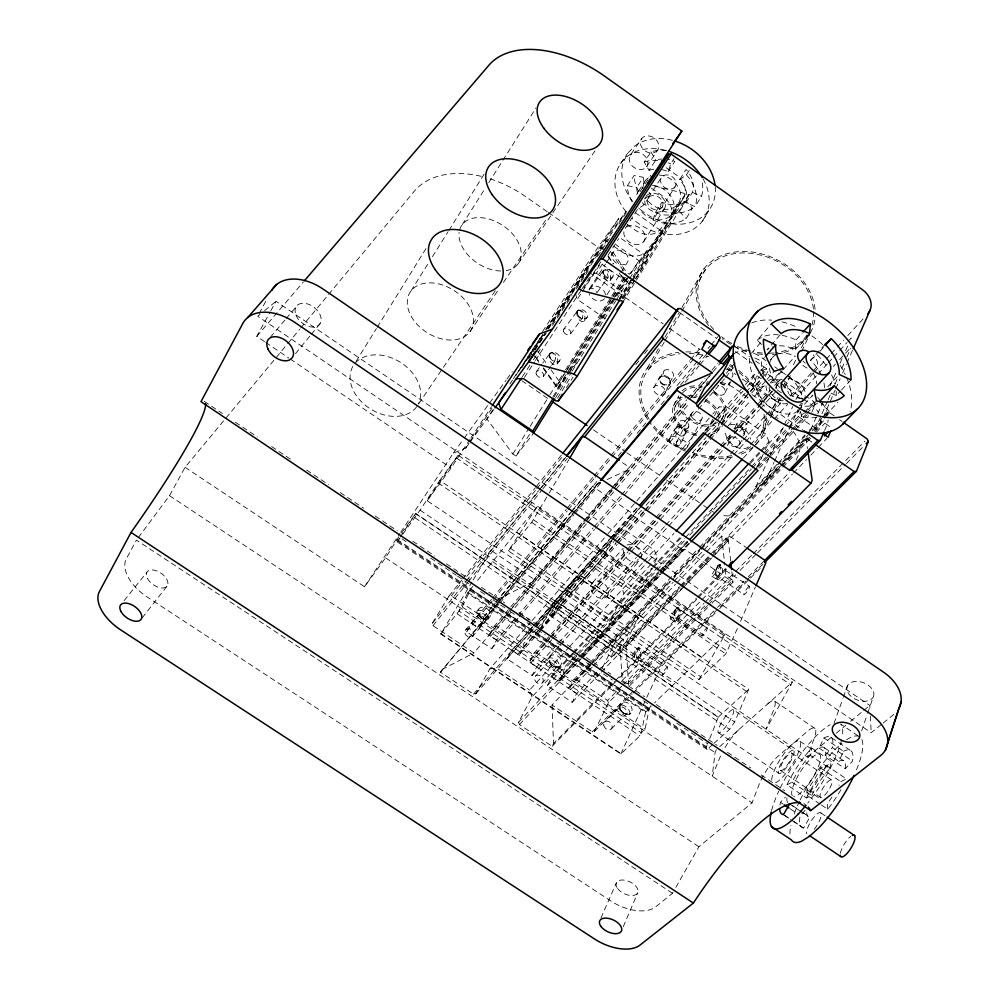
<?xml version="1.0" encoding="UTF-8"?>
<svg xmlns="http://www.w3.org/2000/svg" width="999" height="999" viewBox="0 0 999 999"><rect width="100%" height="100%" fill="white"/><g stroke="black" fill="none" stroke-linecap="round" stroke-linejoin="round"><path stroke-width="0.75" stroke-dasharray="5 3.75" d="M779.407 345.754A36.901 23.501 42 0 1 795.316 349.575L796.091 339.96L802.197 333.079M715.721 570.666L715.646 577.447L717.669 579.882C722.727 577.709 724.275 568.094 719.904 564.522A7.068 1.224 -56 0 0 713.136 572.577A7.068 1.224 -56 0 0 714.735 573.988A7.068 1.224 -56 0 0 719.904 564.522M577.097 311.451C576.086 315.509 578.958 322.602 583.841 321.653L587.112 317.47M716.32 749.65L715.097 752.597L712.2 776.198L719.717 757.954A24.738 5.694 -57.3 0 1 722.052 752.934M549.775 353.871C549.2 356.78 551.311 361.813 554.82 360.964L555.681 357.592L552.797 352.772M643.531 700.836L651.286 706.031L645.741 711.413L641.246 732.854L639.872 735.851L620.866 753.97L440.771 634.04L471.928 582.042M478.346 609.427L476.948 611.113L477.01 613.161L482.117 618.618M829.882 768.568L831.28 761.188L811.787 748.026A45.592 12.388 -57.5 0 0 786.925 784.839L806.48 797.964L811.737 795.466A33.104 9.416 -57.6 0 1 829.882 768.568L810.276 755.331L811.787 748.026M472.789 586.338L467.957 592.307L458.916 611.013L641.246 732.854L645.017 729.245L649.225 708.815L470.766 589.185L467.544 593.169L645.529 712.387L649.225 708.815M652.984 220.005L655.344 212.512L661.887 202.185A26.474 21.066 33.5 0 0 685.851 201.099L692.407 208.217L686.088 218.631A36.701 29.046 33.4 0 1 652.984 220.005L659.515 209.653L661.887 202.185M661.663 169.643A26.686 21.116 33.4 0 1 668.231 171.653L670.704 163.811L673.988 158.729M675.262 610.239L674.462 615.421L675.411 618.019L701.872 635.951M715.858 570.092L717.22 566.795M861.638 730.893L867.144 714.76M867.644 713.286L873.151 697.152A14.073 9.191 21 0 0 857.816 681.455A14.073 9.191 21 0 0 850.112 695.466A14.073 9.191 21 0 0 873.151 697.152M833.99 723.501L842.831 698.751M843.356 697.29L847.527 685.651M767.806 703.87A25.187 5.957 -57.1 0 1 773.376 710.714L766.096 729.22L792.344 682.055L458.116 455.244L427.185 500.724L807.379 757.055L814.222 738.323A25.125 6.593 -57.3 0 0 807.904 730.981L778.408 755.906A24.675 6.306 -57.5 0 0 759.153 784.377L752.035 802.834L698.925 846.765L675.511 887.961M400.199 537.012L415.759 513.461L718.318 717.045L707.841 743.318M597.052 292.582L608.254 277.135L606.992 272.078L604.87 270.217L603.608 270.292C601.311 273.976 604.657 280.407 608.828 281.243L609.652 280.981C612.587 277.285 609.402 270.342 604.944 269.418L603.059 271.303L603.046 274.013M713.848 743.456L729.582 729.357L734.615 721.94L748.713 689.322L439.785 480.444L420.042 510.152L400.749 537M570.504 333.978L582.417 317.932C583.691 315.022 581.455 309.615 577.884 310.239M584.515 320.954C586.326 316.845 583.154 309.178 578.096 310.065L563.736 329.295M550.112 353.097C547.452 357.317 551.023 365.971 556.468 364.785C559.964 360.764 555.906 352.11 550.611 352.572L542.769 363.024M576.985 311.788L577.41 310.726M712.724 744.455L707.105 749.487L706.031 747.602L707.242 744.742M623.264 926.722L637.724 892.731M824.587 430.482L827.01 424.862A27.373 17.607 42.8 0 0 828.121 420.042M698.975 679.47L724.987 634.64L536.962 507.005L508.416 550.936L698.975 679.47L725.811 653.883L738.061 627.047M740.534 621.328L755.369 587.062M707.105 749.487L397.227 541.833L399.35 538.311M824.899 418.007L827.197 412.737L829.507 412.649L834.527 416.158M819.567 425.799L822.676 418.668M823.301 417.245L835.139 390.147M835.763 388.723L840.122 378.746M842.607 373.039L846.34 364.485M846.965 363.049L852.572 350.224M600.936 918.044L616.371 882.854M827.547 401.049L814.46 430.881L811.425 428.109L822.602 402.772M828.171 399.625L830.656 393.943M835.027 384.003L838.136 376.898M841.882 368.369L844.367 362.687M846.865 357.005L850.599 348.489M796.166 460.139L798.651 454.52A26.836 17.707 42.9 0 0 790.733 428.484M830.069 385.876L836.9 370.392M840.009 363.349L843.119 356.318M845.604 350.686L848.089 345.055M811.787 412.287L815.296 404.42L814.123 401.898L806.468 396.541M788.735 426.723L798.301 416.458L800.636 411.313M768.78 458.578L755.818 486.738L764.397 483.466L773.938 462.5M774.575 461.101L789.222 428.971M789.859 427.572L798.139 409.415M769.43 457.167L783.678 426.186M784.327 424.775L792.756 406.468M795.991 399.425L797.289 396.603L816.982 375.199M712.062 555.494L728.209 538.748L729.47 536.026L745.878 547.277M757.517 466.521L764.572 451.348M765.222 449.975L769.068 441.695L765.621 433.941L726.385 406.693L718.993 406.955L712.836 413.998M620.866 753.97L646.091 698.863M646.74 697.464L661.101 666.72L718.456 609.827M845.241 768.731A33.104 9.416 -57.6 0 0 838.81 761.363L843.531 751.26L823.888 737.974L819.093 748.039A33.154 9.003 -57.5 0 1 825.174 755.194L845.241 768.731L852.522 761.176A45.529 12.95 -57.6 0 0 843.531 751.26M771.765 413.024L780.169 403.821L781.967 399.987M763.174 433.104L769.817 419.006M770.479 417.594L779.782 397.864M784.44 387.999L790.421 375.312M801.722 351.348L809.689 334.44M810.351 333.029L812.349 328.796A62.288 48.277 27.4 0 0 815.221 316.296M761.513 432.367L768.83 416.87M769.505 415.459L778.159 397.152M782.816 387.287L786.151 380.244M793.481 364.747L796.802 357.704M801.473 347.852L807.467 335.164M672.402 140.31A49.65 39.51 33.5 0 0 634.939 145.842L627.647 153.297L623.176 162.637A49.65 39.51 33.5 0 0 632.692 201.448M734.427 433.716L776.136 387.4L779.832 379.645L782.205 379.595M440.771 634.04L462.187 606.992L470.766 589.185M743.88 434.016L747.102 427.36M739.672 444.405L741.495 440.621M589.547 665.571L552.047 704.994L592.307 731.805L594.43 731.468L608.428 702.734L622.677 688.411M765.346 376.423L767.856 371.278L766.72 368.768L755.606 361.001M628.646 685.102L625.948 644.83L627.272 642.157L679.982 587.412M728.321 439.41L732.03 431.868M734.59 428.321L737.2 423.014M539.91 630.282L556.118 612.012L618.743 654.133L623.826 646.703L638.174 617.632L576.685 576.073L555.157 600.574L541.096 626.248M747.115 386.438L750.212 382.929L754.582 374.101L761.688 379.058L748.251 394.205M675.761 609.215L674.225 612.712L673.676 618.319L675.024 622.027L676.635 622.252C680.381 618.943 682.03 611.051 677.984 607.467A6.868 1.136 -56.3 0 0 671.565 615.147A6.868 1.136 -56.3 0 0 672.827 616.795A6.868 1.136 -56.3 0 0 677.984 607.467M651.773 568.468L643.543 584.914L610.089 620.729L570.429 593.98L584.964 567.07L591.982 566.408L621.153 586.163L623.963 593.468L610.089 620.729M654.507 562.999L657.255 557.517L654.295 550.087L624.412 529.732L617.295 530.307L612.25 539.772M602.534 667.457L615.621 641.283L638.174 617.632M721.653 419.455L723.538 415.696M721.44 423.938L725.199 416.433M573.089 654.095L551.86 676.935L547.265 685.664L572.19 702.297L576.66 693.506L598.289 671.003M572.215 653.658L532.005 696.952L518.593 722.215L519.405 724.575L552.122 746.29L553.508 743.568L614.622 681.38M706.605 431.293L718.993 406.955M724.987 392.782L730.057 382.829M725.848 377.285L733.241 367.707M576.66 693.506L570.754 689.56L569.942 687.287L573.876 679.62L588.898 663.798M621.79 711.937L626.56 714.66L628.908 714.772L630.057 713.548C629.782 708.84 623.925 703.558 619.23 705.282L618.806 707.055L620.891 711.051M687.487 446.853L702.122 418.506M551.86 676.935L557.767 680.881L559.915 680.594L563.886 672.951L577.734 658.154M611.313 728.933L627.347 712.924C627.16 709.59 623.014 705.856 619.692 707.08L604.595 722.065M685.214 433.429A5.357 3.859 27.8 0 0 682.879 428.309A5.357 3.859 27.8 0 0 676.748 427.572L675.948 428.246A5.357 3.859 27.8 0 0 677.772 434.215A5.357 3.859 27.8 0 0 684.702 434.29L688.648 426.86A5.332 3.859 27.8 0 0 686.325 421.753A5.332 3.859 27.8 0 0 680.219 421.041L679.407 421.703A5.332 3.859 27.8 0 0 681.231 427.659A5.332 3.859 27.8 0 0 688.136 427.722L688.648 426.86M680.681 443.656A6.106 4.371 27.8 0 0 678.009 437.837A6.106 4.371 27.8 0 0 671.016 437L670.104 437.749A6.106 4.371 27.8 0 0 672.202 444.543A6.106 4.371 27.8 0 0 680.094 444.642L685.876 433.716A6.069 4.371 27.8 0 0 683.229 427.909A6.069 4.371 27.8 0 0 676.273 427.085L675.361 427.834A6.069 4.371 27.8 0 0 677.434 434.615A6.069 4.371 27.8 0 0 685.289 434.69L685.876 433.716M676.61 442.045L691.445 413.798M669.517 438.736L674.787 428.821M675.436 429.108L678.908 422.565M611.538 541.121L602.897 557.342L570.429 593.98M619.692 707.08L619.642 709.178M532.392 626.785L511.813 650.187L507.017 658.816L532.08 675.536L536.75 666.845L557.742 643.793M675.099 406.618L680.406 396.753A23.601 17.283 27.5 0 0 690.596 419.33A23.601 17.283 27.5 0 0 717.544 422.49M673.438 405.881L678.746 396.029A25.412 18.606 27.5 0 0 689.735 420.329A25.412 18.606 27.5 0 0 718.743 423.738M259.178 313.524L266.533 299.937M536.75 666.845L530.819 662.886L530.032 660.626L534.14 653.059L625.761 551.111M556.118 612.012L561.238 604.557L576.685 576.073M138.274 537.649L169.505 495.679L185.065 467.295L286.701 344.88M264.51 341.596L256.793 336.363L270.105 312.088M270.841 310.739L276.011 301.298L869.792 705.444L870.029 709.989M614.81 485.277L629.283 467.332L620.367 461.213M665.072 392.757L670.466 382.954M511.813 650.187L517.757 654.158L519.942 653.883L524.1 646.341L538.561 630.019M669.792 382.654L673.351 376.186M659.827 378.284L663.948 370.929A5.432 4.008 29 0 1 670.966 370.891L672.027 371.803A5.432 4.008 29 0 1 672.839 377.098A5.432 4.008 29 0 1 667.07 377.809L665.834 377.123A5.432 4.008 29 0 1 663.948 370.929M653.708 387.762L659.752 376.96A6.181 4.545 29 0 1 667.732 376.935L668.943 377.959A6.181 4.545 29 0 1 669.879 383.978A6.181 4.545 29 0 1 663.311 384.777L661.912 383.991A6.181 4.545 29 0 1 659.752 376.948M497.989 602.684L440.422 672.19L473.501 694.13L475.786 693.818L489.822 668.88L530.931 621.89M571.665 511.213L498.239 599.088L532.604 581.955L534.065 579.358L492.619 551.436L490.259 551.635L472.714 580.719M648.713 369.305L664.123 342.27M664.884 340.921L681.068 312.525M681.842 311.176L705.719 269.268M491.471 599.338L471.565 623.301L466.558 631.818L491.758 648.626L496.64 640.047L516.958 616.433M672.489 893.281L136.438 540.122L126.349 558.741A36.801 20.767 35 0 0 146.928 596.815L611.163 901.16A35.315 19.718 25.1 0 0 655.856 906.73L672.489 893.281L674.75 889.297M647.215 368.269L660.339 345.304M664.972 337.2L678.87 312.887M681.955 307.48L704.332 268.294M793.568 821.29L803.621 828.009L809.777 817.219A33.104 9.416 -57.6 0 1 806.755 812.936M496.64 640.047L490.671 636.063L489.91 633.816L494.205 626.336L583.179 521.578M471.565 623.301L477.547 627.285L479.77 627.035L484.103 619.592L483.341 617.357L451.211 595.866L448.976 596.091L432.255 623.413L433.004 625.699L473.901 652.934L509.278 611.413M508.416 550.936L531.68 522.365L548.401 494.368M549.188 493.031L568.843 459.602M702.484 221.054L708.691 210.577M686.038 202.747L692.407 192.395A26.474 21.066 33.5 0 0 686.076 169.455L679.607 179.708A26.686 21.116 33.4 0 1 686.038 202.747L695.179 206.681L701.473 196.279A36.401 28.971 33.5 0 0 701.685 180.344M622.377 298.838L634.889 279.683M635.689 278.384L648.488 257.642L619.605 237.4M623.463 298.713L634.902 280.157M635.714 278.833L670.853 221.853L670.267 219.792M622.602 302.535L689.235 194.53L650.699 185.115M655.344 212.512A26.686 21.116 33.4 0 0 679.47 211.476L685.851 201.099M356.056 361.438L376.411 328.584M377.222 327.272L426.873 247.128M619.492 298.838L629.158 283.241L648.488 257.642M619.492 300.374L630.918 281.918M631.73 280.607L685.551 193.631L688.398 195.642M566.458 387.699L572.989 377.147M621.902 298.027L631.68 282.205M632.492 280.894L682.742 199.388A20.355 16.146 33.4 0 0 675.786 174.538L665.022 166.92M555.656 397.577L571.241 372.49M572.065 371.178L615.609 301.086M616.433 299.762L628.771 279.907M629.595 278.596L646.328 251.648L648.488 251.573L670.853 221.853M557.492 398.251L571.378 375.849M619.193 298.863L661.226 230.881L663.461 230.794L639.447 262.712L638.848 260.689L615.958 244.68M671.54 214.323L678.059 203.808M185.065 467.295L364.485 586.738L385.564 557.829L398.826 536.75L406.468 541.883M543.244 368.406L557.43 388.249L567.282 372.465M568.106 371.141L613.274 298.763M614.098 297.452L628.421 275.487M492.882 409.902L486.913 418.981L512.849 453.971L515.971 456.093L529.97 433.641M553.021 396.665L568.643 371.616M569.467 370.292L614.572 297.952M615.384 296.641L628.508 275.587M554.12 396.753L569.755 371.653M570.566 370.329L638.848 260.689M411.039 290.846L429.145 261.925M432.442 256.656L448.089 231.681M448.913 230.369L484.328 173.838M512.849 453.971L529.333 427.647M530.157 426.336L549.125 396.066M549.949 394.755L564.785 371.066M565.609 369.742L610.938 297.365M611.763 296.054L625.774 273.676M543.506 367.782L556.693 386.226L566.595 370.392M567.42 369.081L611.975 297.839M612.799 296.516L625.037 277.347M556.693 386.226L612.537 297.752M613.361 296.428L625.724 276.648M643.743 241.571L664.135 209.103M679.607 179.708L686.4 174.925L689.622 169.805M606.93 294.817L627.285 262.525A8.754 6.681 32.9 0 0 620.004 250.324A8.754 6.681 32.9 0 0 613.086 259.615A8.754 6.681 32.9 0 0 627.285 262.525M661.937 207.555A8.404 6.618 33.3 0 0 655.069 195.667A8.404 6.618 33.3 0 0 648.239 204.87A8.404 6.618 33.3 0 0 661.937 207.555L675.024 186.788A8.267 6.581 33.5 0 0 668.306 175.025A8.267 6.581 33.5 0 0 661.525 184.191A8.267 6.581 33.5 0 0 675.024 186.788M462.25 224.6L485.452 187.887M488.773 182.642L502.035 161.651M502.859 160.34L536.013 107.892M668.231 171.653L674.787 161.451A26.474 21.066 33.5 0 0 668.269 159.465M589.735 288.424L605.481 264.036M606.306 262.762L612.936 252.497M648.201 197.877L661.513 177.248M626.798 226.898A11.376 8.791 33.1 0 1 644.417 233.754A11.376 8.791 33.1 0 1 633.703 244.206A11.376 8.791 33.1 0 1 625.137 228.521L637.649 209.203L644.168 204.645L650.786 194.368A26.474 21.066 33.5 0 1 649.05 192.32M605.332 318.756L577.322 299.313L600.674 263.361L629.158 283.241M593.643 273.301L596.391 273.227L603.846 261.713M607.991 255.319L618.768 238.686M524.413 377.41L534.577 361.8M535.414 360.502L581.143 290.247M581.992 288.948L591.308 274.638M583.766 288.062L601.56 260.702M522.315 376.798L529.982 365.06M533.391 359.84L540.197 349.4M521.728 367.769L543.106 335.214M547.39 328.708L608.978 234.977L626.148 211.189L550.337 326.785M542.469 334.865L515.984 375.137L545.017 333.216M548.414 328.022L601.211 247.627L603.958 249.55M638.561 191.084L645.366 180.732M528.658 358.966L533.778 351.173M534.627 349.875L547.427 330.369M548.289 329.071L586.675 270.567L586.051 268.606L601.211 247.627M535.002 350.162L546.078 333.279M552.435 325.412L566.058 304.62M566.908 303.321L572.015 295.529M576.273 289.036L584.79 276.036M585.639 274.737L588.186 270.841M597.552 256.543L609.477 238.349M618.831 224.063L628.196 209.765M640.122 191.571L644.367 185.077M645.229 183.779L650.911 175.1M553.858 666.495L557.142 667.594L559.565 666.383C559.515 661.55 553.421 656.58 548.701 658.091L548.426 660.938L550.886 664.235M400.699 532.28L453.296 453.184L465.684 448.089L469.105 442.907M469.955 441.608L493.019 406.63M542.557 331.481L598.076 247.252L618.743 218.594L621.241 220.342M666.758 150.649A36.401 28.971 33.5 0 0 650.973 151.898L644.218 162.013L649.025 170.317L655.719 160.165A26.474 21.066 33.5 0 1 661.763 159.028M509.965 383.941L512.524 380.057M513.374 378.758L542.395 334.64M545.816 329.445L618.743 218.594M545.891 329.67L586.051 268.606M542.295 682.891A4.808 3.821 44 0 0 539.672 675.461A4.808 3.821 44 0 0 534.852 680.019A4.808 3.821 44 0 0 542.295 682.891L557.579 666.258C557.542 662.824 553.234 659.303 549.9 660.389L535.589 676.011M427.185 500.724L451.061 467.982L469.98 439.335M470.829 438.037L491.458 406.78M637.612 193.444A26.686 21.116 33.4 0 1 636.688 187.5L643.406 177.31L634.128 175.549L627.347 185.714A36.701 29.046 33.4 0 0 632.155 201.885M646.628 166.721L657.617 150.15A9.84 7.892 35.3 0 0 656.093 139.71L654.17 138.012A9.84 7.892 35.3 0 0 641.583 138.749L630.357 155.22A9.965 7.917 35.1 0 0 633.94 167.407L636.188 168.681A9.965 7.917 35.1 0 0 646.64 166.708A9.965 7.917 35.1 0 0 645.054 156.206L643.094 154.495A9.965 7.917 35.1 0 0 630.369 155.195M364.485 586.738L399.837 533.578M549.9 660.389L550.187 663.311M495.267 290.746L416.845 406.506A37.787 27.71 31.5 0 1 368.868 407.917A37.787 27.71 31.5 0 1 354.433 364.061M470.117 331.456A35.877 25.025 32.6 0 0 438.037 283.753A35.877 25.025 32.6 0 0 412.937 319.106A35.877 25.025 32.6 0 0 470.117 331.456L499.025 288.873M503.409 282.43L547.215 217.907M518.331 263.536L595.566 150M724.987 634.64L654.57 702.859M620.741 163.361L627.647 153.297M701.148 656.905L516.433 532.017L475.636 582.817M453.296 453.184L463.286 439.373M464.198 438.111L488.723 404.208M489.635 402.947L505.981 380.344M506.893 379.083L512.35 371.553M401.498 533.066L415.759 513.461M439.785 480.444L458.116 455.244M397.227 541.833L399.862 538.199M465.684 448.089L469.293 443.156M470.192 441.92L494.118 409.091M589.585 289.235L603.159 270.754M536.351 371.715L541.858 364.273M610.289 280.332L612.862 276.873M543.331 376.523L550.711 366.621M551.635 365.384L555.319 360.439M557.18 364.036L559.79 360.539M682.742 199.388L660.526 229.008A20.005 15.609 33.2 0 1 635.002 230.007L627.497 224.738M689.235 194.53L629.333 274.275L626.598 272.365L611.45 249.9M675.524 609.527L677.197 607.817L678.808 608.029M557.43 388.249L567.569 374.925M568.481 373.713L579.445 359.29M718.094 565.646L715.459 572.027L716.708 575.961L743.93 594.542M515.971 456.093L533.503 433.229M142.208 617.857L167.37 585.701M448.976 596.091L461.588 580.257M462.562 579.033L535.389 487.662M536.363 486.451L561.613 454.77M451.211 595.866L462.874 581.256M466.758 576.386L535.776 489.972M536.75 488.748L562.999 455.881M635.901 364.598L638.823 360.939M644.655 353.634L647.564 349.987M124.138 600.636L146.878 572.24M432.255 623.413L465.397 582.042M466.371 580.831L538.486 490.784M539.46 489.56L565.784 456.705M490.259 551.635L540.596 488.811M541.558 487.612L565.759 457.405M433.004 625.699L467.619 582.579M468.581 581.381L542.057 489.872M543.019 488.661L567.257 458.491M536.962 507.005L516.433 532.017M295.517 353.609L310.327 335.527M311.313 334.328L320.192 323.476M472.639 636.413A4.82 3.871 39.8 0 0 470.142 629.045A4.82 3.871 39.8 0 0 465.072 633.466A4.82 3.871 39.8 0 0 472.639 636.413L487.15 619.143C487.3 615.634 482.779 612.312 479.445 613.249L479.108 615.172L481.106 617.844M481.281 618.031L485.277 619.892L488.399 618.768C488.598 613.811 482.217 609.14 477.51 610.451L476.948 611.113M287.687 343.681L299.65 329.283M300.649 328.084L414.235 191.284A92.27 61.376 33.4 0 1 484.29 177.11M465.297 630.307L479.445 613.249M492.47 598.139L566.133 509.465M567.12 508.266L593.006 477.122M593.993 475.924L609.927 456.755M610.913 455.556L689.56 360.901M690.546 359.702L700.499 347.714M466.558 631.818L492.47 600.674M493.469 599.475L567.232 510.864M568.219 509.665L594.143 478.521M595.142 477.322L700.799 350.387M572.664 510.027L592.507 486.276L601.56 482.092M483.341 617.357L495.329 603.021M496.328 601.835L570.217 513.424M571.216 512.237L598.176 479.982M618.156 456.081L624.15 448.913M637.125 433.391L647.115 421.441M661.088 404.72L669.08 395.167M677.072 385.602L704.033 353.346M708.029 348.576L710.027 346.178M711.026 344.992L718.019 336.626M498.988 601.498L599.4 481.63M477.547 627.285L599.587 481.63M680.606 384.915L706.118 354.633M440.422 672.19L599.662 482.217M479.77 627.035L498.788 604.37M499.787 603.184L573.888 514.897M574.887 513.711L601.935 481.493M685.039 382.48L699.063 365.771M700.062 364.585L707.067 356.231M487.849 619.442L488.898 618.206A6.918 5.482 39.7 0 0 485.252 607.692A6.918 5.482 39.7 0 0 478.046 613.948A6.918 5.482 39.7 0 0 488.898 618.206M270.354 337.275L285.252 319.655M286.226 318.506L297.652 305.02M583.94 520.754L611.238 488.561M612.175 487.524L686.8 399.737M687.799 398.551L704.944 378.384M712 370.08L718.056 362.949M532.604 581.955L585.739 519.468M586.738 518.294L613.811 486.463M489.91 633.816L688.161 400.849M689.173 399.662L712.05 372.927M713.061 371.74L719.455 364.098M510.289 610.227L585.064 522.427M586.076 521.241L688.149 401.398M692.182 396.653L710.376 375.299M256.793 336.363L303.434 281.893M490.671 636.063L510.901 612.375M514.947 607.629L586.738 523.513M587.749 522.327L615.059 490.347M616.071 489.16L689.884 402.672M693.93 397.939L701.011 389.647M706.068 383.716L708.091 381.356M517.981 615.259L593.169 527.897M594.193 526.71L620.604 496.028M621.628 494.842L695.804 408.666M726.285 373.251L736.45 361.438M761.563 344.53L757.205 340.247L771.265 323.938M491.758 648.626L518.219 617.956M519.23 616.783L594.555 529.47M595.566 528.296L623.051 496.441M624.063 495.267L724.824 378.471M751.498 353.184L763.611 339.198M780.157 334.84L767.007 349.9A36.901 23.501 42 0 1 772.527 346.84M531.967 620.716L606.98 534.977M608.004 533.803L635.751 502.085M636.788 500.911L711.8 415.172M763.885 375.025A36.901 23.501 42 0 1 761.463 361.064L764.522 357.58M533.416 625.624L609.54 539.048M610.227 538.349L637.312 507.467M705.207 430.257L741.208 389.31M745.329 384.627L754.582 374.101M473.501 694.13L532.604 626.997M533.291 626.148L609.914 539.11M610.601 538.249L638.436 506.605M704.745 431.306L714.023 420.754M715.047 419.592L726.385 406.693M535.526 624.113L610.177 539.273M611.201 538.111L632.679 513.698L592.507 486.276M475.786 693.818L533.316 628.521M537.425 623.863L611.4 539.91M612.424 538.748L639.135 508.429M507.017 658.816L533.803 628.421M534.84 627.247L639.947 508.016M706.93 432.03L716.196 421.503M717.232 420.342L742.994 391.108M760.576 371.041L766.558 364.26M770.554 359.74L773.538 356.343M536.401 626.548L612.187 540.646M613.211 539.485L633.691 516.271L632.679 513.698M524.1 646.341L523.314 644.105L536.725 628.933M537.749 627.772L614.073 541.433M615.109 540.272L641.92 509.94M646.053 505.269L705.868 437.599M706.905 436.438L718.244 423.601M719.28 422.44L745.067 393.269M746.091 392.108L759.502 376.935M760.539 375.774L766.72 368.768M539.597 628.858L616.033 542.607M617.057 541.446L643.918 511.138M644.954 509.977L707.954 438.886M708.99 437.712L720.354 424.9M721.378 423.726L767.856 371.278M517.757 654.158L538.436 630.844M539.472 629.682L615.958 543.419M616.982 542.257L643.856 511.95M644.892 510.776L707.941 439.672M708.978 438.511L720.341 425.686M721.378 424.513L747.215 395.379M519.942 653.883L539.597 631.755M540.634 630.594L617.195 544.393M618.231 543.231L646.153 511.788M647.19 510.614L709.265 440.734M710.301 439.572L722.714 425.586M723.751 424.425L747.539 397.639M751.685 392.982L762.025 381.331M749.312 358.291A50.737 32.318 42 0 0 759.802 387.525L765.971 380.594M766.995 379.433L774.2 371.353M795.316 349.575L809.602 333.541M727.796 426.248L750.087 401.261M754.133 396.715L765.284 384.215M770.067 383.104L783.453 368.132M592.594 582.592L623.214 548.389M782.092 370.879L770.916 383.366A11.414 7.368 42 0 1 779.744 383.141M783.104 369.742L795.304 356.119M626.798 549.949L654.907 518.668M655.943 517.507L719.455 446.84M720.491 445.679L731.942 432.942M732.991 431.78L755.893 406.293M756.93 405.132L770.466 390.072M774.637 385.439L779.832 379.645M534.14 653.059L536.301 652.784L549.85 637.737M550.886 636.575L626.947 552.072M627.996 550.911L656.131 519.655M657.167 518.506L733.229 434.003M734.277 432.842L757.205 407.38M758.241 406.218L771.79 391.171M775.961 386.538L779.083 383.067M530.032 660.626L549.85 638.623M550.886 637.474L628.059 551.798M629.095 550.636L721.915 447.602M722.951 446.453L733.378 434.877M530.819 662.886L551.71 639.747M552.759 638.598L630.032 553.009M631.081 551.86L722.976 450.087M727.16 445.454L735.514 436.201M739.685 431.58L759.527 409.602M760.576 408.441L777.284 389.947L776.136 387.4M821.24 375.075A36.901 23.501 42 0 0 810.564 360.277L824.999 344.368M820.042 351.198L824.163 346.665M558.791 642.644L636.425 557.367M637.474 556.218L664.76 526.248M665.809 525.099L742.394 440.971M743.443 439.822L765.484 415.621M766.533 414.473L781.218 398.339M532.08 675.536L559.415 645.604M560.464 644.455L638.261 559.253M639.31 558.104L667.694 527.01M668.743 525.861L732.866 455.631M733.915 454.483L767.557 417.632M548.701 658.091L550.561 656.056M606.555 596.753A9.953 7.492 42.7 0 0 600.811 581.743A9.953 7.492 42.7 0 0 591.283 590.584A9.953 7.492 42.7 0 0 606.555 596.753L639.622 560.614A10.215 7.492 42.6 0 1 627.859 559.353A10.215 7.492 42.6 0 1 624.05 547.652M790.221 396.004L811.837 372.377M812.861 371.253L815.958 367.882A11.651 7.318 41.9 0 0 813.136 354.87M792.507 395.904L813.373 373.127M814.422 371.99L830.082 354.907M831.118 353.758L836.338 348.064M837.387 346.928L843.643 340.097M847.814 335.539L864.522 317.32M750.574 444.592L773.238 419.905M774.275 418.781L787.662 404.195M621.153 586.163L642.906 562.487M643.943 561.363L654.295 550.087M818.019 374.076L827.347 363.936M828.383 362.799L832.529 358.291M833.566 357.167L838.748 351.536M839.784 350.412L847.04 342.52M848.076 341.396L851.185 338.012L851.198 341.034M532.005 696.952L529.595 690.034L568.581 647.727M569.63 646.59L647.602 561.987M648.663 560.839L673.95 533.404M743.493 457.942L765.621 433.941M833.253 366.496L835.364 364.198M839.597 359.628L850.161 348.201M623.963 593.468L657.255 557.517M801.448 403.146L799.35 405.407A36.901 23.501 42 0 0 817.532 403.146M559.09 667.107L560.202 665.921A6.893 5.42 43.8 0 0 556.368 655.307A6.893 5.42 43.8 0 0 549.537 661.775A6.893 5.42 43.8 0 0 560.202 665.921M573.276 652.509L651.598 568.181M652.647 567.045L680.169 537.412M750.012 462.212L759.54 451.948M760.601 450.811L769.068 441.695M798.501 410.614L812.899 395.129A27.672 17.62 42 0 1 808.84 397.565M574.15 652.959L652.709 568.456M653.771 567.32L682.429 536.488M750.361 463.411L784.34 426.873M785.401 425.724L799.2 410.889M547.265 685.664L575.986 654.869M577.047 653.721L684.49 538.511M685.551 537.375L750.436 467.794M751.498 466.645L763.199 454.095M764.26 452.959L787.662 427.859M827.696 386.813L839.247 374.438M563.886 672.951L563.074 670.691L685.414 539.71M689.66 535.164L751.36 469.093M752.434 467.957L764.135 455.432M765.197 454.295L803.496 413.286M804.557 412.15L814.123 401.898M800.811 412.487L801.697 416.733L806.98 411.089M808.029 409.952L816.495 400.911M578.796 657.017L658.703 571.678M659.765 570.541L687.462 540.958M756.705 467.008L766.295 456.768M767.357 455.631L805.706 414.66M806.78 413.524L815.296 404.42M518.593 722.215L578.159 658.641M582.417 654.095L661.138 570.079M662.2 568.943L687.737 541.695M557.767 680.881L579.095 658.129M580.157 656.992L659.078 572.802M660.139 571.665L687.874 542.082M758.253 466.995L792.382 430.581M793.443 429.445L807.304 414.66M582.642 655.719L662.187 570.941M663.249 569.817L682.329 549.475L684.752 549.25L733.016 582.205L712.162 603.096M559.915 680.594L580.194 658.99M581.256 657.854L660.239 573.726M661.301 572.589L689.048 543.031M759.49 467.994L794.717 430.482M795.778 429.345L808.591 415.696M519.405 724.575L581.193 658.803M582.255 657.667L661.101 573.751M662.162 572.614L689.859 543.131M583.891 656.555L663.511 571.84M664.572 570.716L684.752 549.25M831.031 393.181L836.213 395.567L840.434 391.096M841.495 389.985L850.998 379.92M755.818 486.738L777.21 464.185M778.271 463.061L805.007 434.877M809.29 430.357L811.425 428.109M589.972 662.662L698.388 548.439M699.462 547.315L806.805 434.228M807.879 433.091L821.827 418.394M822.901 417.257L827.197 412.737M824.687 414.697A50.737 32.318 42 0 0 829.357 411.351L837.861 402.397M779.932 805.094A45.592 12.388 -57.5 0 1 780.456 802.309L785.414 797.077M825.174 755.194L832.404 747.577L852.522 761.176M573.876 679.62L575.986 679.332L591.033 663.511M592.107 662.387L669.455 581.018M673.751 576.498L701.673 547.127M702.747 545.991L781.168 463.499M782.242 462.375L808.029 435.252M812.324 430.731L825.211 417.17M826.285 416.034L829.507 412.649M590.609 664.447L669.892 581.081M674.175 576.573L699.887 549.537M700.961 548.414L779.158 466.183M783.441 461.675L805.943 438.024L812.274 442.432M569.942 687.287L590.372 665.821M594.68 661.301L671.041 581.081M672.115 579.957L700.074 550.574M701.148 549.45L807.617 437.587M814.073 430.806L823.75 420.641L824.937 423.189L831.967 428.109M764.397 483.466L780.369 466.683M781.443 465.559L808.066 437.587M809.627 437.312L738.91 511.513A21.266 14.96 25.8 0 1 721.228 515.159M814.984 431.693L817.12 429.445A22.515 16.721 24.3 0 0 820.491 418.444M570.754 689.56L592.295 666.982M593.381 665.858L673.076 582.342M674.15 581.206L781.855 468.344M782.929 467.207L810.938 437.862M816.32 432.23L824.937 423.189M707.579 605.506L628.621 684.715L622.24 680.431L619.78 642.432L675.549 584.178M676.623 583.066L705.569 552.822M706.643 551.698L721.653 536.013L728.421 540.646L713.336 556.281M599.375 669.879L679.432 586.663M680.519 585.539L789.772 471.965M681.056 586.301L709.028 557.255M713.336 552.784L729.47 536.026M625.948 644.83L680.856 587.887M681.93 586.763L710.988 556.618M572.19 702.297L600.262 673.214M601.348 672.102L711.475 558.016M712.549 556.893L792.444 474.125M793.518 473.002L806.48 459.577M810.801 455.107L817.269 448.389M818.356 447.277L826.997 438.324M682.092 588.636L626.073 646.665L619.78 642.432M683.179 587.524L712.262 557.392M805.194 810.339L800.187 815.534A45.529 12.95 -57.6 0 0 803.621 828.009M582.417 317.932L581.942 318.419C578.833 319.156 577.06 314.935 576.985 312.387M549.787 353.646L552.484 352.672M607.966 277.834L605.531 277.997L603.121 274.45M615.721 680.269L696.49 598.089M697.577 596.977L727.047 566.995M552.122 746.29L697.389 598.663M698.476 597.552L726.872 568.693M622.24 680.431L725.923 575.511L724.937 566.396M608.428 702.734L607.592 700.474L621.828 686.126M622.926 685.027L703.958 603.359M705.057 602.26L734.627 572.464M735.726 571.366L752.147 554.807M753.246 553.708L864.947 441.146M627.072 683.99L708.229 602.422M709.315 601.323L735.639 574.862M740.022 570.454L756.48 553.921M757.579 552.822L845.304 464.635M846.403 463.536L863.948 445.891M708.666 604.407L732.791 580.194L725.923 575.511M629.845 685.551L711.063 604.195M592.307 731.805L716.345 608.453M717.444 607.355L743.88 581.068M748.288 576.685L764.809 560.252M619.23 705.282L621.191 703.333M594.43 731.468L632.017 694.155M633.116 693.056L745.853 581.106M746.952 580.007L763.536 563.548M719.555 608.728L749.337 579.195M750.449 578.096L761.475 567.157M629.67 714.322L630.831 713.174M718.318 717.045L748.713 689.322M810.564 360.277L816.957 354.608A50.737 32.318 42 0 1 827.959 368.206M719.73 746.615L792.344 682.055M731.743 377.26L732.167 376.898A5.519 4.121 27.2 0 0 731.917 372.053A5.519 4.121 27.2 0 0 726.423 369.318M807.379 757.055L831.38 737.2M836.188 733.229L845.791 725.299M850.586 721.328L862.587 711.4M863.785 710.401L869.792 705.444M259.99 314.373L257.705 316.246L871.203 732.717L881.992 724M264.573 310.639L276.011 301.298M883.191 723.026L893.968 714.31M717.582 566.171L719.005 564.959L720.741 565.097M644.318 198.938L650.786 194.368M627.06 713.473L623.851 713.311M441.983 669.555L473.901 652.934M786.925 784.839L792.082 782.267A33.154 9.003 -57.5 0 1 810.276 755.331M820.054 804.095L807.292 795.529L806.98 789.897A33.154 9.003 -57.5 0 0 820.604 768.031L826.148 765.259L846.465 778.97L840.821 781.655A33.104 9.416 -57.6 0 1 838.998 785.351M557.242 666.758L554.907 666.92M607.092 479.545L627.847 469.955M486.126 619.867L486.763 619.617M759.802 387.525L767.719 384.727M718.231 565.684L749.525 586.326A4.97 0.962 -56.1 0 1 745.953 593.044A4.97 0.962 -56.1 0 1 744.705 591.945A4.97 0.962 -56.1 0 1 749.525 586.326M676.947 608.004L707.304 627.971A4.833 0.899 -56.4 0 1 703.746 634.59A4.833 0.899 -56.4 0 1 702.722 633.329A4.833 0.899 -56.4 0 1 707.304 627.971M489.822 668.88L496.528 668.006L529.595 690.034M494.205 626.336L496.391 626.086L523.314 644.105M627.347 185.714L636.688 187.5M485.751 619.842L482.817 618.93M716.708 575.961L717.294 576.198C720.803 574.687 721.528 568.756 719.455 565.784M692.407 192.395L701.473 196.279M754.807 357.979L761.463 361.064M675.411 618.019L677.16 617.732L678.658 614.722L679.045 610.739L678.084 608.154M667.644 667.095A4.758 0.849 -56.7 0 0 663.224 672.265A4.758 0.849 -56.7 0 0 664.06 673.676A4.758 0.849 -56.7 0 0 667.644 667.095L639.198 647.926L637.012 648.888L635.701 653.721L636.588 657.617L662.3 674.924M636.588 657.617L638.224 657.404L639.672 654.47L639.61 648.526M797.289 396.603L801.26 398.876M554.308 666.733L551.361 664.772M169.505 495.679L698.925 846.765M457.217 613.836L639.872 735.851M440.834 633.603L620.654 753.358M397.053 539.41L715.097 752.597M397.627 540.896L706.031 747.602M792.219 805.456L802.247 812.187M803.508 813.024L809.777 817.219M788.91 803.458L798.888 810.152M800.137 810.988L807.629 816.008M467.957 592.307L645.741 711.413M780.456 802.309L782.916 803.958M790.321 808.915L798.963 814.697M784.764 815.396L792.307 820.441M783.216 814.572L790.709 819.58M791.957 820.416L800.711 826.273M536.301 652.784L563.074 670.691M575.986 679.332L607.592 700.474M462.187 606.992L645.017 729.245M385.564 557.829L752.035 802.834M415.659 513.723L718.693 717.619M414.835 517.682L729.582 729.357M549.875 615.459L611.588 656.93M780.369 770.366L820.304 797.202M806.98 789.897L820.916 799.262M718.194 732.567L778.521 773.101M792.082 782.267L811.737 795.466M821.328 804.944L827.709 809.227A45.529 12.95 -57.6 0 0 841.133 789.31M820.953 812.999L825.936 816.345M204.296 401.373L222.427 413.536M235.377 422.215L257.392 436.988M271.628 446.541L291.059 459.577M306.593 469.992L328.609 484.765M340.259 492.582L363.574 508.216M375.224 516.033L397.24 530.806M412.774 541.233L434.79 556.006M446.453 563.823L469.755 579.457M481.406 587.275L504.72 602.909M518.968 612.462L538.386 625.499M552.634 635.052L575.936 650.686M586.301 657.642L610.901 674.15M621.266 681.093L644.567 696.74M656.231 704.557L678.234 719.317M693.781 729.745L717.082 745.379M727.447 752.334L750.749 767.969M761.113 774.924L784.777 790.733M803.845 803.583L806.43 805.319M520.092 613.761L529.095 619.792M430.706 558.129L456.206 575.224M457.48 576.086L468.956 583.778M480.544 591.545L485.714 595.017M493.481 600.224L505.119 608.029M510.302 611.5L515.472 614.959M527.11 622.777L532.28 626.236M537.462 629.707L545.217 634.914M556.855 642.719L562.037 646.191M572.377 653.134L577.559 656.593M586.613 662.674L591.783 666.133M603.421 673.95L612.487 680.019M676.785 723.139L707.392 743.656M800.012 741.283L819.967 754.757M510.114 548.089L700.324 676.435M820.604 768.031L840.821 781.655M733.553 709.927A13.749 3.022 -57.1 0 1 723.676 729.245A13.749 3.022 -57.1 0 1 720.429 724.637A13.749 3.022 -57.1 0 1 733.553 709.927L793.78 750.511A13.686 3.546 -57.4 0 1 784.352 770.042A13.686 3.546 -57.4 0 1 780.356 764.934A13.686 3.546 -57.4 0 1 793.78 750.511M638.611 647.814A6.681 1.074 -56.5 0 1 633.478 656.992A6.681 1.074 -56.5 0 1 632.492 655.132A6.681 1.074 -56.5 0 1 638.611 647.814L639.41 648.351L637.924 648.076C634.328 651.298 633.416 657.729 635.751 661.925L637.237 662.225C640.946 658.878 641.833 652.185 639.198 647.926M561.738 598.164A10.527 1.174 -56.1 0 1 553.246 612.362A10.527 1.174 -56.1 0 1 552.447 609.927A10.527 1.174 -56.1 0 1 561.738 598.164L623.376 639.685A10.49 1.573 -56.5 0 1 615.247 654.045A10.49 1.573 -56.5 0 1 613.848 651.223A10.49 1.573 -56.5 0 1 623.376 639.685M627.272 642.157L660.164 664.323L661.101 666.72M791.932 753.246A10.377 2.685 -57.4 0 1 784.777 768.044A10.377 2.685 -57.4 0 1 781.767 764.16A10.377 2.685 -57.4 0 1 791.932 753.246L831.817 780.119A10.34 2.947 -57.6 0 1 824.887 795.017A10.34 2.947 -57.6 0 1 821.503 790.883A10.34 2.947 -57.6 0 1 831.817 780.119M561.238 604.557L623.826 646.703M555.157 600.574L615.621 641.283M420.042 510.152L734.615 721.94M492.519 561.6L673.676 683.541M531.68 522.365L725.811 653.883M265.796 342.47L288.961 358.154M290.247 359.028L451.061 467.982M670.267 618.793L675.024 622.027M831.48 737.687L851.36 751.136M774.687 701.186L815.134 728.546M438.074 482.904L747.065 691.745M824.575 747.926L844.467 761.363M819.093 748.039L838.81 761.363M456.343 457.917L791.183 685.064M858.054 735.826L840.696 724.05A62.175 16.908 -57.5 0 1 842.095 737.362M533.454 519.78L727.547 651.323M633.691 516.271L682.329 549.475M711.937 576.198L716.845 579.545M521.828 380.681L549.987 400.012M593.506 429.895L625.499 451.86M626.785 452.734L661.338 476.461M666.458 479.97L702.285 504.582M703.571 505.457L708.691 508.966M531.393 353.958L534.365 356.006L538.811 362.212M596.391 273.227L626.098 293.943M728.184 367.582L731.955 370.204M750.212 382.929L780.169 403.821M798.301 416.458L819.392 431.156M589.235 272.34L663.199 323.888M669.567 328.334L700.174 349.662M726.96 368.331L735.888 374.55M742.257 378.996L766.495 395.879A19.73 14.823 25.4 0 0 780.669 400.487M752.022 394.593L802.672 429.857M747.939 397.652L734.09 388.012A26.886 17.845 41.3 0 0 717.757 381.993M769.355 412.55L778.171 418.693M766.008 360.714L761.013 357.217A27.423 17.757 41.2 0 0 751.335 352.31M774.762 366.833L777.272 368.594M778.521 369.468L786.026 374.712M787.274 375.587L808.528 390.447M547.19 211.688L525.561 196.566A92.27 61.376 33.4 0 0 488.536 178.322M548.463 212.575L598.076 247.252M734.602 346.316L749.425 356.68M783.478 380.482L805.194 395.654M839.547 419.655L842.057 421.416M679.357 312.4L716.345 338.236M735.476 351.586L752.047 363.174M760.976 369.405L778.833 381.88M780.107 382.767L801.785 397.902M803.059 398.801L810.701 404.145A22.515 16.721 24.3 0 1 818.281 412.237M777.284 389.947L783.179 394.056M607.267 241.683L604.72 239.91L607.242 243.656M613.623 246.141L621.266 251.486A20.33 15.672 33.1 0 0 647.115 250.612M635.277 212.637L661.226 230.881M651.311 188.074L662.262 195.804A20.692 16.234 33.2 0 1 669.455 220.866M623.638 713.236L619.892 709.565M819.48 401.61L829.357 411.351M550.099 663.523L551.785 665.109M679.47 211.476L686.088 218.631M535.589 356.718L539.984 362.862M537.774 351.286L547.464 364.872M550.986 369.805L559.79 382.142M608.291 255.969L613.498 263.661M621.303 275.212L624.775 280.344M607.979 256.393L613.161 264.048M619.205 272.989L623.526 279.37M611.001 252.26L626.548 275.324M650.973 151.898L655.719 160.165M575.262 293.032L577.322 299.313M805.943 438.024L807.504 448.613M728.209 538.748L730.694 561.226M731.855 571.715L733.016 582.205M721.653 536.013L724.774 564.872M827.709 809.227L827.259 803.521A33.104 9.416 -57.6 0 0 832.317 796.603M870.341 716.046L871.203 732.717M552.047 704.994L553.508 743.568M751.772 322.889A69.206 44.081 42 0 1 771.765 320.155M782.03 321.853A69.206 44.081 42 0 1 797.127 327.285M811.875 335.901A69.206 44.081 42 0 1 824.312 346.129M840.184 365.384A69.206 44.081 42 0 1 845.254 374.55M846.565 377.435A69.206 44.081 42 0 1 850.074 411.988M802.247 403.346A27.398 17.682 42 0 1 770.404 407.38A27.398 17.682 42 0 1 759.577 372.177M761.5 370.829A27.398 17.682 42 0 1 768.855 368.981M780.743 371.74A27.398 17.682 42 0 1 786.688 375.174M788.948 376.873A27.398 17.682 42 0 1 802.447 400.761M802.272 398.526A27.672 17.62 42 0 1 786.613 393.057M779.819 387.587A27.672 17.62 42 0 1 769.367 366.046M769.605 363.474A27.672 17.62 42 0 1 776.535 354.47M777.672 354.021A27.672 17.62 42 0 1 794.792 356.044M803.059 361.238A27.672 17.62 42 0 1 805.244 363.112M813.086 372.889A27.672 17.62 42 0 1 816.72 383.891M816.807 417.332A50.737 32.318 42 0 1 801.697 416.733M757.205 340.247A50.737 32.318 42 0 1 796.091 339.96M831.593 374.85A50.737 32.318 42 0 1 835.002 384.19M836.188 391.371A50.737 32.318 42 0 1 836.213 395.567M823.925 382.854A36.901 23.501 42 0 1 824.55 390.184M783.291 400.786A11.414 7.368 42 0 1 773.476 396.316A11.414 7.368 42 0 1 769.218 386.888M782.229 384.578A11.414 7.368 42 0 1 788.623 393.556M788.074 378.621A14.273 9.153 42.2 0 1 805.394 393.057M807.042 368.044A11.651 7.318 41.9 0 1 802.135 364.61M814.285 829.282A12.675 3.646 -58 0 0 820.516 818.293L821.166 815.971A12.675 3.646 -58 0 0 817.294 813.81A12.675 3.646 -58 0 0 808.466 825.861L807.367 828.521A12.675 3.646 -58 0 0 806.867 833.878M840.346 853.358A12.65 3.909 -58.3 0 1 840.958 851.011L842.007 848.326A12.65 3.909 -58.3 0 1 850.823 836.325M771.727 780.157A24.888 6.444 -57.4 0 1 790.983 745.429A24.888 6.444 -57.4 0 1 797.389 754.882A24.888 6.444 -57.4 0 1 773.75 783.141M792.282 795.778A24.863 6.756 -57.5 0 1 808.278 761.313A24.863 6.756 -57.5 0 1 818.318 766.757A24.863 6.756 -57.5 0 1 793.83 796.615M823.888 737.974A45.592 12.388 -57.5 0 1 832.404 747.577M826.148 765.259A45.592 12.388 -57.5 0 1 807.292 795.529M787.662 802.622A33.154 9.003 -57.5 0 1 787.399 794.992M841.57 739.884A62.175 16.908 -57.5 0 1 807.741 803.146M771.553 810.726A62.175 16.908 -57.5 0 1 778.77 791.121M780.132 788.223A62.175 16.908 -57.5 0 1 830.231 724.662M861.9 739.647A62.1 17.67 -57.6 0 1 855.918 771.24M789.972 834.028A62.1 17.67 -57.6 0 1 790.921 825.149M794.205 813.973A62.1 17.67 -57.6 0 1 799.55 801.26M800.187 799.937A62.1 17.67 -57.6 0 1 841.932 743.219M846.565 739.784A62.1 17.67 -57.6 0 1 859.639 736.787M806.48 797.964A45.529 12.95 -57.6 0 1 831.28 761.188M652.484 185.377A20.18 15.872 33.3 0 1 673.413 201.711A20.18 15.872 33.3 0 1 662.549 219.605A20.18 15.872 33.3 0 1 638.773 207.967M636.725 194.817A20.18 15.872 33.3 0 1 641.545 188.137M659.203 175.025A20.017 15.834 33.4 0 1 679.944 191.246A20.017 15.834 33.4 0 1 669.105 209.091A20.017 15.834 33.4 0 1 645.516 197.552M642.931 188.686A20.017 15.834 33.4 0 1 648.326 177.797M703.071 178.871A50.037 39.61 33.4 0 1 692.319 229.72A50.037 39.61 33.4 0 1 632.042 218.257M625.961 211.701A50.037 39.61 33.4 0 1 620.466 163.761A50.037 39.61 33.4 0 1 667.17 150.799M644.218 162.013A36.701 29.046 33.4 0 1 658.591 160.589M668.156 162.812A36.701 29.046 33.4 0 1 670.704 163.811M686.4 174.925A36.701 29.046 33.4 0 1 695.179 206.681M644.168 204.645A26.686 21.116 33.4 0 1 642.407 202.585M649.025 170.317A26.686 21.116 33.4 0 1 655.107 169.181M715.222 186.788A49.65 39.51 33.5 0 1 690.796 222.477A49.65 39.51 33.5 0 1 639.76 208.916M644.318 183.229A26.474 21.066 33.5 0 1 643.406 177.31M692.407 208.217A36.401 28.971 33.5 0 1 659.515 209.653M638.873 191.646A36.401 28.971 33.5 0 1 634.128 175.549M657.629 150.125A9.84 7.892 35.3 0 1 647.277 152.123L645.054 150.874A9.84 7.892 35.3 0 1 641.583 138.749M807.117 334.877A60.589 46.965 27.4 0 1 775.336 352.759M773.913 352.922A60.589 46.965 27.4 0 1 768.181 353.234M762.312 353.022A60.589 46.965 27.4 0 1 753.396 351.723M750.449 351.036A60.589 46.965 27.4 0 1 733.216 344.33M731.842 343.581A60.589 46.965 27.4 0 1 721.603 336.738M713.773 329.545A60.589 46.965 27.4 0 1 732.342 253.996A60.589 46.965 27.4 0 1 813.523 310.19M813.611 311.663A60.589 46.965 27.4 0 1 811.85 325.237M750.686 446.715A65.01 47.615 27.5 0 1 737.737 453.821M731.705 455.556A65.01 47.615 27.5 0 1 691.233 452.147M685.664 449.912A65.01 47.615 27.5 0 1 651.685 422.952M649.15 419.168A65.01 47.615 27.5 0 1 680.157 353.758M689.298 353.434A65.01 47.615 27.5 0 1 708.703 356.618M729.37 365.721A65.01 47.615 27.5 0 1 733.029 368.057M739.198 372.615A65.01 47.615 27.5 0 1 762.599 406.431M764.01 414.036A65.01 47.615 27.5 0 1 754.819 442.857M734.477 428.771A5.432 3.971 26 0 1 740.384 428.134L741.62 428.833A5.432 3.971 26 0 1 743.331 434.902M682.667 392.844A23.601 17.283 27.5 0 1 702.222 387.924M713.486 392.857A23.601 17.283 27.5 0 1 721.191 419.555M719.392 421.178A23.751 17.295 27.5 0 1 707.791 434.303M696.553 434.19A23.751 17.295 27.5 0 1 675.037 415.921A23.751 17.295 27.5 0 1 685.651 397.802M691.133 397.152A23.751 17.295 27.5 0 1 697.015 397.814M705.144 400.836A23.751 17.295 27.5 0 1 719.367 419.98M720.516 382.555A5.544 4.121 27.2 0 0 727.959 384.165L728.82 383.466A5.544 4.121 27.2 0 0 729.382 382.542M725.024 747.552A24.738 5.694 -57.3 0 1 739.06 729.432M646.003 196.328A11.101 8.729 33.3 0 1 663.586 198.976A11.101 8.729 33.3 0 1 656.992 212.188A11.101 8.729 33.3 0 1 644.979 198.364M589.323 289.897A3.996 2.647 36.5 0 1 592.931 288.599A3.996 2.647 36.5 0 1 596.415 292.395M626.935 545.054A10.215 7.492 42.6 0 1 636.975 547.402A10.215 7.492 42.6 0 1 641.408 557.092M742.956 436.063A6.156 4.495 26 0 0 741.982 428.434L740.571 427.647A6.156 4.495 26 0 0 733.89 428.359M604.482 298.689A8.991 6.718 32.7 0 1 596.241 300.499A8.991 6.718 32.7 0 1 589.085 293.756M588.96 290.01A8.991 6.718 32.7 0 1 598.001 286.588A8.991 6.718 32.7 0 1 605.519 295.304M713.586 512.175A21.266 14.96 25.8 0 1 711.251 510.726M713.373 390.247A6.319 4.683 27.2 0 0 723.376 394.63L724.35 393.831A6.319 4.683 27.2 0 0 724.05 388.299A6.319 4.683 27.2 0 0 717.757 385.177M720.179 426.436A25.587 18.631 27.5 0 1 709.977 435.327M696.54 435.564A25.587 18.631 27.5 0 1 673.826 417.232A25.587 18.631 27.5 0 1 682.13 397.24M687.662 395.854A25.587 18.631 27.5 0 1 697.027 396.391M705.794 399.637A25.587 18.631 27.5 0 1 720.978 418.956M682.017 390.909A25.412 18.606 27.5 0 1 702.247 386.501M714.385 391.82A25.412 18.606 27.5 0 1 722.677 420.579M809.065 335.002A62.288 48.277 27.4 0 1 778.77 353.658M777.334 353.896A62.288 48.277 27.4 0 1 770.017 354.558M762.512 354.37A62.288 48.277 27.4 0 1 753.346 353.022M746.453 351.223A62.288 48.277 27.4 0 1 735.726 347.015M730.581 344.305A62.288 48.277 27.4 0 1 722.165 338.773M708.653 325.624A62.288 48.277 27.4 0 1 734.552 252.098A62.288 48.277 27.4 0 1 815.172 310.364M459.59 229.957A34.153 22.702 33.4 0 1 508.516 229.92A34.153 22.702 33.4 0 1 505.182 270.766M500.686 271.004A34.153 22.702 33.4 0 1 459.103 232.392M355.357 362.949A37.787 27.71 31.5 0 1 401.099 362.774A37.787 27.71 31.5 0 1 418.344 404.033M720.017 382.854A6.281 4.67 27.2 0 0 728.446 384.677L729.432 383.878A6.281 4.67 27.2 0 0 730.294 381.618M765.896 415.796A66.821 48.939 27.5 0 1 740.796 454.345M732.529 456.918A66.821 48.939 27.5 0 1 690.946 453.409M685.214 451.111A66.821 48.939 27.5 0 1 649.25 421.89M647.702 419.518A66.821 48.939 27.5 0 1 678.683 352.36M685.963 351.898A66.821 48.939 27.5 0 1 702.734 353.646M730.157 364.56A66.821 48.939 27.5 0 1 732.679 366.146M738.686 370.404A66.821 48.939 27.5 0 1 764.322 406.443M817.706 397.59A27.373 17.607 42.8 0 1 819.642 399.637M822.264 402.909A27.373 17.607 42.8 0 1 828.159 418.718M733.603 354.046A27.423 17.757 41.2 0 1 747.402 351.311M787.487 403.284A15.06 9.728 42 0 1 773.151 399.225A15.06 9.728 42 0 1 766.071 385.452M768.318 380.806A15.06 9.728 42 0 1 779.969 380.532M784.302 383.191A15.06 9.728 42 0 1 791.895 397.265M748.513 446.84A14.623 9.803 42.1 0 1 733.728 445.591A14.623 9.803 42.1 0 1 725.486 430.894M730.044 424.912A14.623 9.803 42.1 0 1 750.599 439.16M744.854 422.177L743.618 421.491A5.407 3.959 26 0 0 737.749 422.127A5.407 3.959 26 0 0 738.411 427.285L739.46 428.184A5.407 3.959 26 0 0 746.553 428.234A5.407 3.959 26 0 0 744.854 422.177M663.486 384.278L662.25 383.579A5.457 4.008 29 0 1 660.351 377.372A5.457 4.008 29 0 1 667.394 377.347L668.456 378.259A5.457 4.008 29 0 1 669.28 383.566A5.457 4.008 29 0 1 663.486 384.278M737.075 438.511L735.664 437.712A6.206 4.495 26.1 0 0 728.945 438.411A6.206 4.495 26.1 0 0 729.72 444.28L730.931 445.304A6.206 4.495 26.1 0 0 739.048 445.392A6.206 4.495 26.1 0 0 737.075 438.511M657.891 394.58L656.468 393.781A6.231 4.545 29 0 1 654.295 386.725A6.231 4.545 29 0 1 662.312 386.725L663.536 387.762A6.231 4.545 29 0 1 664.485 393.781A6.231 4.545 29 0 1 657.891 394.58M549.65 357.18A6.081 4.196 36.4 0 0 559.04 361.338A6.081 4.196 36.4 0 0 555.669 352.784A6.081 4.196 36.4 0 0 549.65 357.18M577.335 314.111A5.894 3.959 36.5 0 0 586.401 318.219A5.894 3.959 36.5 0 0 583.054 310.015A5.894 3.959 36.5 0 0 577.335 314.111M603.421 273.514A5.732 3.734 36.6 0 0 612.187 277.572A5.732 3.734 36.6 0 0 608.878 269.705A5.732 3.734 36.6 0 0 603.421 273.514M619.942 707.504A6.893 5.345 47.5 0 0 629.695 714.01A6.893 5.345 47.5 0 0 628.346 703.284A6.893 5.345 47.5 0 0 619.942 707.504M691.945 417.307A5.844 4.258 27.5 0 0 701.56 419.455A5.844 4.258 27.5 0 0 696.852 411.663A5.844 4.258 27.5 0 0 691.945 417.307M677.16 445.566A5.957 4.271 27.5 0 0 686.925 447.802A5.957 4.271 27.5 0 0 682.092 439.935A5.957 4.271 27.5 0 0 677.16 445.566M563.648 331.656A4.121 2.797 36.4 0 0 569.992 334.503A4.121 2.797 36.4 0 0 567.694 328.746A4.121 2.797 36.4 0 0 563.648 331.656M536.238 374.2A4.233 2.972 36.3 0 0 542.794 377.085A4.233 2.972 36.3 0 0 540.471 371.091A4.233 2.972 36.3 0 0 536.238 374.2M617.582 888.486A11.763 6.568 25.1 0 0 636.663 894.105A11.763 6.568 25.1 0 0 626.935 880.706A11.763 6.568 25.1 0 0 617.582 888.486M147.44 578.409A12.263 6.918 35 0 0 166.121 587.025A12.263 6.918 35 0 0 157.867 571.403A12.263 6.918 35 0 0 147.44 578.409M296.054 315.372A14.685 9.84 37.9 0 0 318.494 325.399A14.685 9.84 37.9 0 0 309.79 304.782A14.685 9.84 37.9 0 0 296.054 315.372M603.708 724.987A4.808 3.771 47.8 0 0 610.514 729.52A4.808 3.771 47.8 0 0 609.627 722.002A4.808 3.771 47.8 0 0 603.708 724.987"/><path stroke-width="1.5" d="M810.314 323.913L809.602 333.541A37.275 23.414 41.9 0 0 781.168 333.678L771.265 323.938A51.261 32.205 41.9 0 1 810.314 323.913L803.208 331.943M804.994 398.401L805.319 397.065M885.401 750.062L898.825 708.678A42.22 27.572 21 0 0 883.328 672.027L323.077 289.061A44.068 29.533 37.9 0 0 271.678 290.434M887.649 743.206L901.086 701.81M764.647 562.449L856.38 471.353L868.343 441.483L867.132 438.936L843.306 422.29M729.058 566.47L810.976 483.229L812.187 480.382L807.954 451.635M830.856 430.706L828.071 437.212L823.114 433.753M709.078 353.846L716.083 345.492L720.117 337.924L719.018 335.427L680.619 308.604L678.134 308.591L662.275 336.238L663.361 338.786L712.399 372.927L678.246 387.512L676.773 390.222L696.228 403.708L697.364 406.356L789.372 470.104L791.82 469.955L820.341 440.322L823.988 431.893M755.993 585.626L765.883 562.774L764.809 560.252L747.14 548.139M853.196 348.801L870.017 310.289M793.069 467.145L791.82 469.955L810.976 483.229M708.928 383.853A26.886 17.845 41.3 0 0 704.045 388.823L696.228 403.708L723.001 372.515L730.694 357.654A27.423 17.757 41.2 0 1 733.603 354.046L706.967 385.189M720.129 363.436L728.209 353.946L732.167 346.341L734.602 346.316M205.619 403.746A177.035 18.207 -53.8 0 1 131.031 532.43L99.363 591.645A37.537 20.617 34.8 0 0 120.767 629.957L594.605 939.035A35.989 19.543 25.2 0 0 639.959 945.129L693.368 903.071A169.842 46.541 -59.3 0 1 800.561 802.809M716.083 345.492L713.623 345.517L706.48 340.522L701.785 349.188L724.412 364.947M789.709 803.783L783.516 814.56A45.592 12.388 -57.5 0 1 779.695 808.703M569.63 458.266L582.217 436.863L584.702 436.763L619.093 460.339M516.258 378.733L523.563 378.708L555.856 400.886L558.316 400.886L577.185 376.273L622.602 302.535M535.414 351.398L528.608 361.8L573.913 374.026L619.492 300.374M558.316 400.886L562.387 394.293M554.832 398.901L533.503 433.229L532.729 431.093L501.036 409.415L498.626 402.922L505.469 392.507M532.729 431.093L553.296 398.064M617.007 309.877L623.451 301.398L582.08 290.672L578.983 288.511L600.424 259.041L602.859 258.953L671.053 154.033L862.174 289.498A20.804 16.421 23.6 0 1 867.656 313.898M600.424 259.041L668.768 154.171L671.053 154.033M495.017 407.854L552.385 329.183L681.842 131.056L604.757 76.261A98.913 60.09 34.3 0 0 488.961 65.172L304.445 280.707M501.036 409.415L521.466 378.109M492.32 405.482L539.597 333.866L552.385 329.183M672.714 143.706L681.842 131.056M647.851 183.104L668.768 154.171M527.784 350.199L530.519 346.428M532.33 343.918L539.597 333.866M808.154 352.734L806.73 354.645A14.523 9.091 42.2 0 0 814.572 371.453A14.523 9.091 42.2 0 0 830.231 371.141L830.818 368.656A14.523 9.091 42.2 0 0 822.352 354.433A14.523 9.091 42.2 0 0 808.154 352.734L781.855 382.242A14.273 9.153 42.2 0 0 787.961 397.764A14.273 9.153 42.2 0 0 803.596 400.349L828.845 373.077M562.574 453.558L678.134 308.591M566.758 455.494L662.275 336.238M566.733 456.193L582.217 436.863M584.702 436.763L663.361 338.786M703.496 344.118L706.48 340.522M600.399 480.444L678.246 387.512M706.618 353.871L713.623 345.517M601.66 479.832L676.773 390.222M758.079 310.976L744.168 327.397A69.206 44.081 42 0 0 760.988 407.642A69.206 44.081 42 0 0 844.517 422.252M719.068 361.763L732.167 346.341M723.251 363.574L729.32 356.468L728.209 353.946M697.364 406.356L724.175 375.199L723.001 372.515M247.727 317.532L276.623 284.465M765.534 356.418L775.699 344.83L763.611 339.198A51.261 32.205 41.9 0 0 774.2 371.353L783.453 368.132A37.275 23.414 41.9 0 1 775.699 344.83M639.472 505.432L703.383 432.767L758.041 470.554L690.921 541.995M640.159 507.267L705.918 432.654M825.186 345.529L831.368 338.736A51.261 32.205 41.9 0 1 850.998 379.92L839.247 374.438A37.275 23.414 41.9 0 0 824.999 344.368L831.368 338.736M676.048 531.118L742.432 459.09M682.28 535.139L748.963 463.349M689.859 539.423L756.88 467.894M819.48 401.61L834.24 385.864L844.23 395.691A51.261 32.205 41.9 0 1 816.495 400.911L814.048 389.535A37.275 23.414 41.9 0 0 834.24 385.864M789.372 470.104L817.869 440.434L820.341 440.322M824.4 435.976L828.72 431.481M842.557 424.35L857.579 408.816M729.233 564.772L732.504 561.45M779.445 513.698L781.63 511.476M788.174 504.807L791.445 501.486M866.145 443.693L868.343 441.483M764.809 560.252L854.045 471.503L856.38 471.353M810.726 810.614L880.481 755.656A43.194 27.522 21.3 0 0 869.355 713.149L295.03 322.552A45.117 29.533 37.6 0 0 242.794 323.501L200.986 401.66L810.726 810.614A169.842 46.541 -59.3 0 0 808.353 807.105M131.031 532.43L693.368 903.071M771.465 826.61L791.47 839.959A62.1 17.67 -57.6 0 0 801.473 841.283L809.377 836.4L818.556 828.109A62.1 17.67 -57.6 0 0 854.095 775.336M784.153 804.782L789.085 808.091M809.377 835.551L840.634 856.468M827.184 817.182L854.644 835.614M552.547 401.773L587.1 425.499M573.913 374.026L577.185 376.273M724.175 375.199L748.226 391.945M803.933 430.744L817.869 440.434M816.071 445.067L854.045 471.503M602.859 258.953L678.084 311.513M718.893 340.01L730.369 348.027M729.32 356.468L731.693 358.129M730.868 562.724L731.618 569.555M800.162 362.325A11.651 7.318 41.9 0 1 798.701 352.285A11.651 7.318 41.9 0 1 808.266 351.461M852.447 835.364A12.65 3.909 -58.3 0 1 854.982 838.661L854.395 841.008A12.65 3.909 -58.3 0 1 846.303 854.195A12.65 3.909 -58.3 0 1 840.234 855.219M805.781 805.556A62.175 16.908 -57.5 0 1 771.253 811.987M668.556 151.224A50.037 39.61 33.4 0 1 702.372 177.672M661.638 161.039A36.701 29.046 33.4 0 1 664.248 161.613M675.174 141.109A49.65 39.51 33.5 0 1 715.072 185.377M803.858 410.814L788.111 401.773L773.713 389.772A69.905 43.931 41.9 0 1 771.365 304.732A69.905 43.931 41.9 0 1 864.085 369.43A69.905 43.931 41.9 0 1 803.858 410.814M435.077 269.493A40.797 27.547 32.9 0 0 499.625 284.315A40.797 27.547 32.9 0 0 462.787 230.632A40.797 27.547 32.9 0 0 435.077 269.493M492.32 194.867A38.586 24.675 33.7 0 0 552.472 210.165A38.586 24.675 33.7 0 0 517.132 160.052A38.586 24.675 33.7 0 0 492.32 194.867M543.643 127.947A36.613 22.228 34.3 0 0 599.949 143.556A36.613 22.228 34.3 0 0 565.983 96.603A36.613 22.228 34.3 0 0 543.643 127.947M121.004 611.55A12.512 6.868 34.8 0 0 140.035 620.367A12.512 6.868 34.8 0 0 131.443 604.645A12.512 6.868 34.8 0 0 121.004 611.55M267.894 348.838A15.035 9.84 37.6 0 0 290.846 359.153A15.035 9.84 37.6 0 0 281.718 338.286A15.035 9.84 37.6 0 0 267.894 348.838M600.986 926.485A12 6.518 25.2 0 0 620.379 932.329A12 6.518 25.2 0 0 610.401 918.855A12 6.518 25.2 0 0 600.986 926.485M835.651 736.288A14.398 9.178 21.3 0 0 859.14 738.224A14.398 9.178 21.3 0 0 843.406 722.327A14.398 9.178 21.3 0 0 835.651 736.288"/></g></svg>
